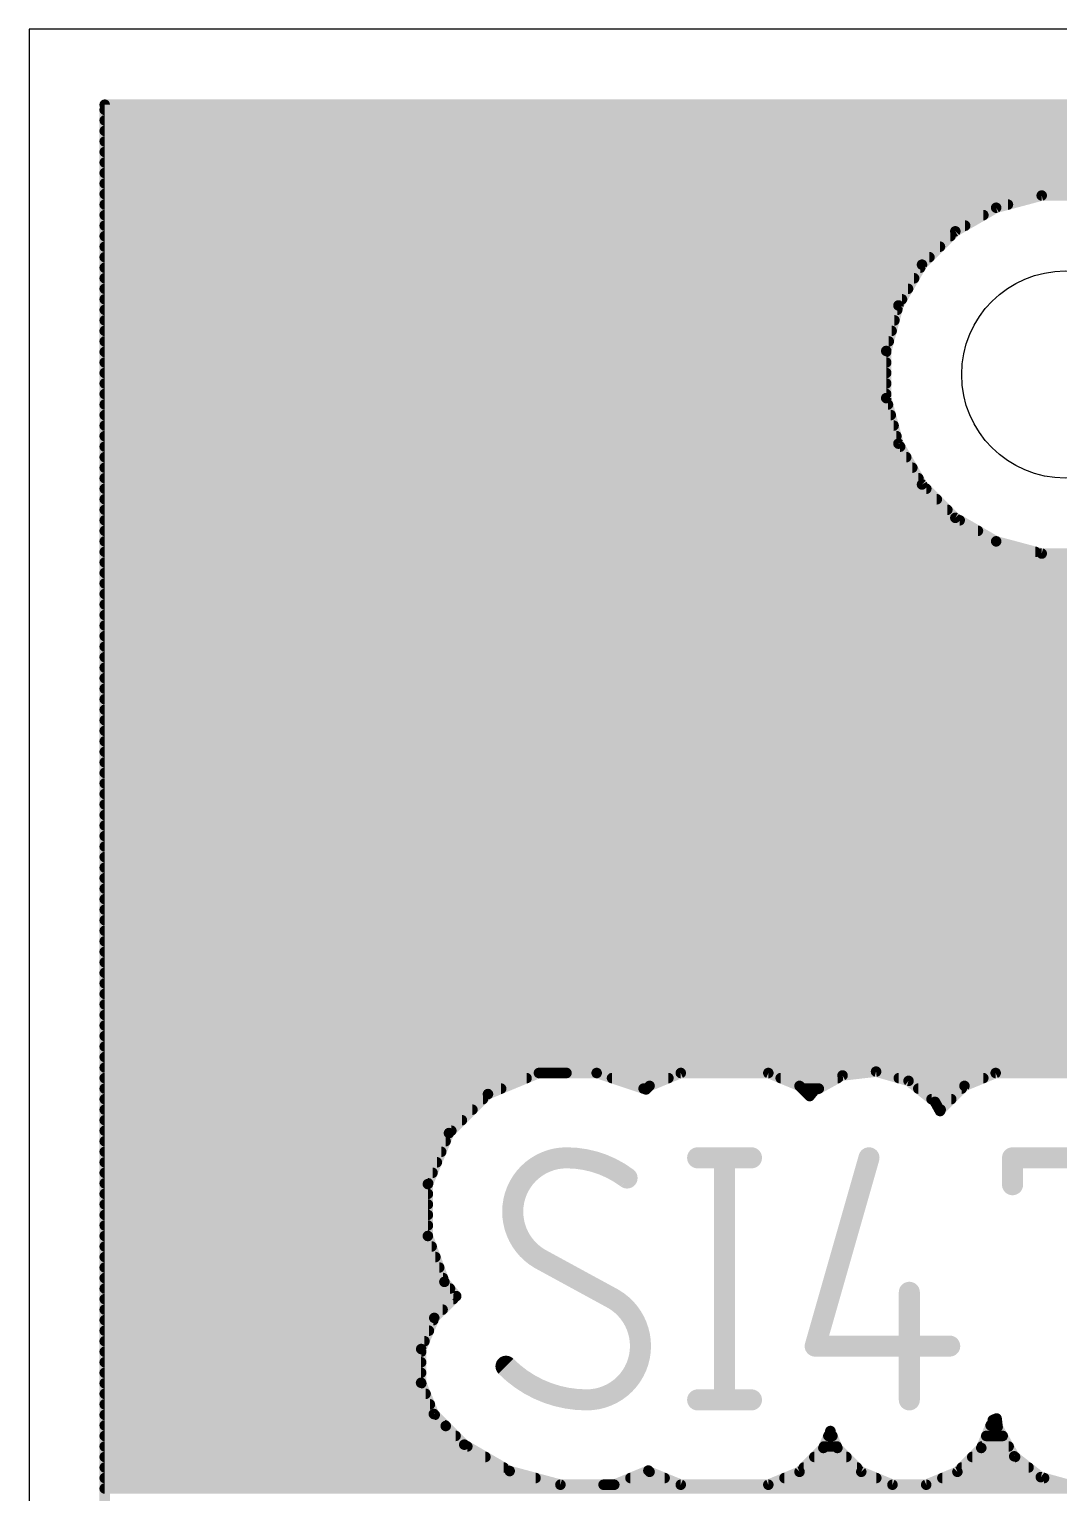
# Model space of a CAD drawing. Extents: x 0 to 75, y 0 to 35.
# Drawn here: x 0 to 14.91, y 13.81 to 35 of the extents above; entities that cross this region are included whole.
import ezdxf

# ---------------------------------------------------------------- set-up
doc = ezdxf.new("R2010")
doc.units = 0
doc.layers.add('1', color=12, linetype='CONTINUOUS')
doc.layers.add('20', color=31, linetype='CONTINUOUS')

msp = doc.modelspace()

# ---------------------------------------------------------------- linework, layer by layer
at = {"layer": '1'}
for points, const_width in [([(1.0922, 1.0922), (1.0922, 33.9078)], 0.1524), ([(1.0922, 33.9078), (73.9078, 33.9078)], 0.1524), ([(1.0922, 33.8328), (73.9078, 33.8328)], 0.1524), ([(1.0922, 33.6804), (73.9078, 33.6804)], 0.1524), ([(1.0922, 33.528), (73.9078, 33.528)], 0.1524), ([(1.0922, 33.3756), (22.5658, 33.3756)], 0.1524), ([(1.0922, 33.2232), (22.331, 33.2232)], 0.1524), ([(1.0922, 33.0708), (22.1786, 33.0708)], 0.1524), ([(1.0922, 32.9184), (22.0826, 32.9184)], 0.1524), ([(1.0922, 32.766), (22.0195, 32.766)], 0.1524), ([(1.0922, 32.6136), (21.9586, 32.6136)], 0.1524), ([(14.6587, 32.5922), (13.9994, 32.4155)], 0.1524), ([(15.3413, 32.5922), (14.6587, 32.5922)], 0.1524), ([(1.0922, 32.4612), (14.1698, 32.4612)], 0.1524), ([(13.9994, 32.4155), (13.4084, 32.0743)], 0.1524), ([(1.0922, 32.3088), (13.8146, 32.3088)], 0.1524), ([(1.0922, 32.1564), (13.5506, 32.1564)], 0.1524), ([(1.0922, 32.004), (13.3381, 32.004)], 0.1524), ([(13.4084, 32.0743), (12.9257, 31.5916)], 0.1524), ([(1.0922, 31.8516), (13.1857, 31.8516)], 0.1524), ([(1.0922, 31.6992), (13.0333, 31.6992)], 0.1524), ([(1.0922, 31.5468), (12.8998, 31.5468)], 0.1524), ([(12.9257, 31.5916), (12.5845, 31.0006)], 0.1524), ([(1.0922, 31.3944), (12.8118, 31.3944)], 0.1524), ([(1.0922, 31.242), (12.7239, 31.242)], 0.1524), ([(1.0922, 31.0896), (12.6359, 31.0896)], 0.1524), ([(1.0922, 30.9372), (12.5675, 30.9372)], 0.1524), ([(12.5845, 31.0006), (12.4078, 30.3413)], 0.1524), ([(1.0922, 30.7848), (12.5266, 30.7848)], 0.1524), ([(1.0922, 30.6324), (12.4858, 30.6324)], 0.1524), ([(1.0922, 30.48), (12.445, 30.48)], 0.1524), ([(1.0922, 30.3276), (12.4078, 30.3276)], 0.1524), ([(12.4078, 30.3413), (12.4078, 29.6587)], 0.1524), ([(1.0922, 30.1752), (12.4078, 30.1752)], 0.1524), ([(1.0922, 30.0228), (12.4078, 30.0228)], 0.1524), ([(1.0922, 29.8704), (12.4078, 29.8704)], 0.1524), ([(1.0922, 29.718), (12.4078, 29.718)], 0.1524), ([(12.4078, 29.6587), (12.5845, 28.9994)], 0.1524), ([(1.0922, 29.5656), (12.4328, 29.5656)], 0.1524), ([(1.0922, 29.4132), (12.4736, 29.4132)], 0.1524), ([(1.0922, 29.2608), (12.5144, 29.2608)], 0.1524), ([(1.0922, 29.1084), (12.5553, 29.1084)], 0.1524), ([(12.5845, 28.9994), (12.9257, 28.4084)], 0.1524), ([(1.0922, 28.956), (12.6095, 28.956)], 0.1524), ([(1.0922, 28.8036), (12.6975, 28.8036)], 0.1524), ([(1.0922, 28.6512), (12.7855, 28.6512)], 0.1524), ([(1.0922, 28.4988), (12.8735, 28.4988)], 0.1524), ([(1.0922, 28.3464), (12.9877, 28.3464)], 0.1524), ([(12.9257, 28.4084), (13.4084, 27.9257)], 0.1524), ([(1.0922, 28.194), (13.1401, 28.194)], 0.1524), ([(1.0922, 28.0416), (13.2925, 28.0416)], 0.1524), ([(13.4084, 27.9257), (13.9994, 27.5845)], 0.1524), ([(1.0922, 27.8892), (13.4716, 27.8892)], 0.1524), ([(1.0922, 27.7368), (13.7356, 27.7368)], 0.1524), ([(1.0922, 27.5844), (13.9996, 27.5844)], 0.1524), ([(13.9994, 27.5845), (14.6587, 27.4078)], 0.1524), ([(1.0922, 27.432), (14.5684, 27.432)], 0.1524), ([(1.0922, 27.2796), (21.6351, 27.2796)], 0.1524), ([(14.6587, 27.4078), (15.3413, 27.4078)], 0.1524), ([(1.0922, 27.1272), (21.6038, 27.1272)], 0.1524), ([(1.0922, 26.9748), (21.6038, 26.9748)], 0.1524), ([(1.0922, 26.8224), (21.6038, 26.8224)], 0.1524), ([(1.0922, 26.67), (21.6038, 26.67)], 0.1524), ([(1.0922, 26.5176), (21.6038, 26.5176)], 0.1524), ([(1.0922, 26.3652), (21.6038, 26.3652)], 0.1524), ([(1.0922, 26.2128), (21.6038, 26.2128)], 0.1524), ([(1.0922, 26.0604), (21.6038, 26.0604)], 0.1524), ([(1.0922, 25.908), (21.6038, 25.908)], 0.1524), ([(1.0922, 25.7556), (21.6038, 25.7556)], 0.1524), ([(1.0922, 25.6032), (21.6038, 25.6032)], 0.1524), ([(1.0922, 25.4508), (21.6038, 25.4508)], 0.1524), ([(1.0922, 25.2984), (21.6038, 25.2984)], 0.1524), ([(1.0922, 25.146), (21.6162, 25.146)], 0.1524), ([(1.0922, 24.9936), (21.6793, 24.9936)], 0.1524), ([(1.0922, 24.8412), (21.7425, 24.8412)], 0.1524), ([(1.0922, 24.6888), (21.7217, 24.6888)], 0.1524), ([(1.0922, 24.5364), (21.6586, 24.5364)], 0.1524), ([(1.0922, 24.384), (21.6038, 24.384)], 0.1524), ([(1.0922, 24.2316), (21.6038, 24.2316)], 0.1524), ([(1.0922, 24.0792), (21.6038, 24.0792)], 0.1524), ([(1.0922, 23.9268), (21.6038, 23.9268)], 0.1524), ([(1.0922, 23.7744), (21.6038, 23.7744)], 0.1524), ([(1.0922, 23.622), (21.6038, 23.622)], 0.1524), ([(1.0922, 23.4696), (21.6038, 23.4696)], 0.1524), ([(1.0922, 23.3172), (21.6038, 23.3172)], 0.1524), ([(1.0922, 23.1648), (21.6038, 23.1648)], 0.1524), ([(1.0922, 23.0124), (21.6038, 23.0124)], 0.1524), ([(1.0922, 22.86), (21.6038, 22.86)], 0.1524), ([(1.0922, 22.7076), (21.6038, 22.7076)], 0.1524), ([(1.0922, 22.5552), (21.6038, 22.5552)], 0.1524), ([(1.0922, 22.4028), (21.6038, 22.4028)], 0.1524), ([(1.0922, 22.2504), (21.6558, 22.2504)], 0.1524), ([(1.0922, 22.098), (21.7189, 22.098)], 0.1524), ([(1.0922, 21.9456), (21.8024, 21.9456)], 0.1524), ([(1.0922, 21.7932), (21.9548, 21.7932)], 0.1524), ([(1.0922, 21.6408), (22.1593, 21.6408)], 0.1524), ([(1.0922, 21.4884), (22.6247, 21.4884)], 0.1524), ([(1.0922, 21.336), (22.6879, 21.336)], 0.1524), ([(1.0922, 21.1836), (22.751, 21.1836)], 0.1524), ([(1.0922, 21.0312), (22.8721, 21.0312)], 0.1524), ([(1.0922, 20.8788), (23.0245, 20.8788)], 0.1524), ([(1.0922, 20.7264), (23.1769, 20.7264)], 0.1524), ([(1.0922, 20.574), (23.3293, 20.574)], 0.1524), ([(1.0922, 20.4216), (23.4817, 20.4216)], 0.1524), ([(1.0922, 20.2692), (23.6341, 20.2692)], 0.1524), ([(1.0922, 20.1168), (23.7865, 20.1168)], 0.1524), ([(1.0922, 19.9644), (23.9389, 19.9644)], 0.1524), ([(7.3794, 19.8862), (6.6415, 19.5806)], 0.1524), ([(7.5343, 19.8862), (7.3794, 19.8862)], 0.1524), ([(7.3794, 19.8862), (7.3794, 19.8862)], 0.1524), ([(7.7787, 19.8862), (7.5343, 19.8862)], 0.1524), ([(7.5343, 19.8862), (7.5343, 19.8862)], 0.1524), ([(8.2151, 19.8862), (7.7787, 19.8862)], 0.1524), ([(8.9301, 19.6479), (8.2151, 19.8862)], 0.1524), ([(8.2151, 19.8862), (8.2151, 19.8862)], 0.1524), ([(9.433, 19.8862), (8.9814, 19.6992)], 0.1524), ([(10.7007, 19.8862), (9.433, 19.8862)], 0.1524), ([(11.1522, 19.6992), (10.7007, 19.8862)], 0.1524), ([(11.775, 19.8503), (11.3478, 19.6129)], 0.1524), ([(12.2606, 19.9061), (11.775, 19.8503)], 0.1524), ([(12.7306, 19.7718), (12.2606, 19.9061)], 0.1524), ([(13.9923, 19.8862), (13.5407, 19.6992)], 0.1524), ([(16.1091, 19.8862), (13.9923, 19.8862)], 0.1524), ([(1.0922, 19.812), (7.2003, 19.812)], 0.1524), ([(1.0922, 19.6596), (6.8323, 19.6596)], 0.1524), ([(8.4377, 19.812), (9.2538, 19.812)], 0.1524), ([(8.8949, 19.6596), (8.9419, 19.6596)], 0.1524), ([(8.9814, 19.6992), (8.9301, 19.6479)], 0.1524), ([(10.8798, 19.812), (11.7062, 19.812)], 0.1524), ([(11.2994, 19.552), (11.1522, 19.6992)], 0.1524), ([(11.1918, 19.6596), (11.4318, 19.6596)], 0.1524), ([(12.5898, 19.812), (13.8131, 19.812)], 0.1524), ([(13.1134, 19.4679), (12.7306, 19.7718)], 0.1524), ([(12.8719, 19.6596), (13.5012, 19.6596)], 0.1524), ([(13.5407, 19.6992), (13.1951, 19.3535)], 0.1524), ([(1.0922, 19.5072), (6.5682, 19.5072)], 0.1524), ([(6.6415, 19.5806), (6.0768, 19.0158)], 0.1524), ([(6.6415, 19.5806), (6.6415, 19.5806)], 0.1524), ([(11.3478, 19.6129), (11.2994, 19.552)], 0.1524), ([(13.0639, 19.5072), (13.3488, 19.5072)], 0.1524), ([(13.1873, 19.3348), (13.1134, 19.4679)], 0.1524), ([(1.0922, 19.3548), (6.4158, 19.3548)], 0.1524), ([(13.1762, 19.3548), (13.1964, 19.3548)], 0.1524), ([(13.1951, 19.3535), (13.1873, 19.3348)], 0.1524), ([(1.0922, 19.2024), (6.2634, 19.2024)], 0.1524), ([(1.0922, 19.05), (6.111, 19.05)], 0.1524), ([(6.0768, 19.0158), (5.7712, 18.278)], 0.1524), ([(6.0768, 19.0158), (6.0768, 19.0158)], 0.1524), ([(1.0922, 18.8976), (6.0278, 18.8976)], 0.1524), ([(1.0922, 18.7452), (5.9647, 18.7452)], 0.1524), ([(1.0922, 18.5928), (5.9016, 18.5928)], 0.1524), ([(9.6774, 18.6576), (10.4563, 18.6576)], 0.3048), ([(10.0668, 18.6576), (10.0668, 15.1524)], 0.3048), ([(12.1581, 18.6576), (11.3792, 15.9313)], 0.3048), ([(14.2367, 18.2681), (14.2367, 18.6576)], 0.3048), ([(14.2367, 18.6576), (16.184, 18.6576)], 0.3048), ([(1.0922, 18.4404), (5.8384, 18.4404)], 0.1524), ([(1.0922, 18.288), (5.7753, 18.288)], 0.1524), ([(5.7712, 18.278), (5.7712, 17.5256)], 0.1524), ([(1.0922, 18.1356), (5.7712, 18.1356)], 0.1524), ([(1.0922, 17.9832), (5.7712, 17.9832)], 0.1524), ([(1.0922, 17.8308), (5.7712, 17.8308)], 0.1524), ([(1.0922, 17.6784), (5.7712, 17.6784)], 0.1524), ([(1.0922, 17.526), (5.7712, 17.526)], 0.1524), ([(5.7712, 17.5256), (6.0107, 16.8614)], 0.1524), ([(1.0922, 17.3736), (5.826, 17.3736)], 0.1524), ([(1.0922, 17.2212), (5.8809, 17.2212)], 0.1524), ([(8.4603, 16.6129), (7.3892, 17.1971)], 0.3048), ([(1.0922, 17.0688), (5.9359, 17.0688)], 0.1524), ([(1.0922, 16.9164), (5.9909, 16.9164)], 0.1524), ([(1.0922, 16.764), (6.0915, 16.764)], 0.1524), ([(6.0107, 16.8614), (6.0107, 16.8614)], 0.1524), ([(6.0107, 16.8614), (6.1819, 16.655)], 0.1524), ([(12.7423, 16.7103), (12.7423, 15.1524)], 0.3048), ([(1.0922, 16.6116), (6.1381, 16.6116)], 0.1524), ([(1.0922, 16.4592), (5.9844, 16.4592)], 0.1524), ([(6.1819, 16.655), (5.8638, 16.3395)], 0.1524), ([(1.0922, 16.3068), (5.85, 16.3068)], 0.1524), ([(5.8638, 16.3395), (5.6748, 15.8887)], 0.1524), ([(1.0922, 16.1544), (5.7862, 16.1544)], 0.1524), ([(1.0922, 16.002), (5.7223, 16.002)], 0.1524), ([(1.0922, 15.8496), (5.6747, 15.8496)], 0.1524), ([(5.6748, 15.8887), (5.6728, 15.4)], 0.1524), ([(11.3792, 15.9313), (13.3265, 15.9313)], 0.3048), ([(1.0922, 15.6972), (5.674, 15.6972)], 0.1524), ([(1.0922, 15.5448), (5.6734, 15.5448)], 0.1524), ([(5.6728, 15.4), (5.8579, 14.9476)], 0.1524), ([(1.0922, 15.3924), (5.6759, 15.3924)], 0.1524), ([(1.0922, 15.24), (5.7383, 15.24)], 0.1524), ([(9.6774, 15.1524), (10.4563, 15.1524)], 0.3048), ([(1.0922, 15.0876), (5.8007, 15.0876)], 0.1524), ([(1.0922, 14.9352), (5.8703, 14.9352)], 0.1524), ([(1.0922, 14.7828), (6.0214, 14.7828)], 0.1524), ([(5.8579, 14.9476), (6.03, 14.7741)], 0.1524), ([(6.03, 14.7741), (6.2979, 14.504)], 0.1524), ([(13.7838, 14.4565), (13.9511, 14.8602)], 0.1524), ([(13.919, 14.7828), (14.0178, 14.7828)], 0.1524), ([(13.9511, 14.8602), (14.0055, 14.8828)], 0.1524), ([(14.0055, 14.8828), (14.0205, 14.7606)], 0.1524), ([(14.0205, 14.7606), (14.261, 14.3351)], 0.1524), ([(1.0922, 14.6304), (6.1725, 14.6304)], 0.1524), ([(11.4978, 14.4565), (11.5993, 14.7014)], 0.1524), ([(11.5699, 14.6304), (11.6287, 14.6304)], 0.1524), ([(11.5993, 14.7014), (11.7007, 14.4565)], 0.1524), ([(13.8559, 14.6304), (14.0941, 14.6304)], 0.1524), ([(1.0922, 14.478), (6.3426, 14.478)], 0.1524), ([(6.2979, 14.504), (6.2979, 14.504)], 0.1524), ([(6.2979, 14.504), (6.9557, 14.1217)], 0.1524), ([(11.1522, 14.1108), (11.4978, 14.4565)], 0.1524), ([(11.5068, 14.478), (11.6918, 14.478)], 0.1524), ([(11.7007, 14.4565), (12.0463, 14.1108)], 0.1524), ([(13.4382, 14.1108), (13.7838, 14.4565)], 0.1524), ([(13.7928, 14.478), (14.1802, 14.478)], 0.1524), ([(14.261, 14.3351), (14.646, 14.034)], 0.1524), ([(1.0922, 14.3256), (6.6049, 14.3256)], 0.1524), ([(1.0922, 14.1732), (6.8672, 14.1732)], 0.1524), ([(8.4701, 13.9238), (8.9639, 14.1283)], 0.1524), ([(8.9639, 14.1283), (8.9814, 14.1108)], 0.1524), ([(11.2146, 14.1732), (11.984, 14.1732)], 0.1524), ([(11.367, 14.3256), (11.8316, 14.3256)], 0.1524), ([(13.5006, 14.1732), (14.468, 14.1732)], 0.1524), ([(13.653, 14.3256), (14.2732, 14.3256)], 0.1524), ([(1.0922, 14.0208), (7.3304, 14.0208)], 0.1524), ([(6.9557, 14.1217), (6.9557, 14.1217)], 0.1524), ([(6.9557, 14.1217), (7.6904, 13.9238)], 0.1524), ([(7.6904, 13.9238), (8.3152, 13.9238)], 0.1524), ([(8.3152, 13.9238), (8.4701, 13.9238)], 0.1524), ([(8.4701, 13.9238), (8.4701, 13.9238)], 0.1524), ([(8.7043, 14.0208), (9.1988, 14.0208)], 0.1524), ([(8.9814, 14.1108), (9.433, 13.9238)], 0.1524), ([(9.433, 13.9238), (10.7007, 13.9238)], 0.1524), ([(10.7007, 13.9238), (11.1522, 14.1108)], 0.1524), ([(10.9348, 14.0208), (12.2637, 14.0208)], 0.1524), ([(12.0463, 14.1108), (12.4979, 13.9238)], 0.1524), ([(12.4979, 13.9238), (12.9867, 13.9238)], 0.1524), ([(12.9867, 13.9238), (13.4382, 14.1108)], 0.1524), ([(13.2208, 14.0208), (14.6936, 14.0208)], 0.1524), ([(14.646, 14.034), (15.117, 13.9032)], 0.1524), ([(1.0922, 13.8684), (24.8479, 13.8684)], 0.1524)]:
    msp.add_lwpolyline(points, dxfattribs=dict(at, const_width=const_width))
for points, const_width in [([(1.1303, 33.9078, 1), (1.0541, 33.9078)], 0.0762), ([(1.0922, 33.9459, 1), (1.0922, 33.8697)], 0.0762), ([(1.0922, 33.8709, 1), (1.0922, 33.7947)], 0.0762), ([(1.0922, 33.7185, 1), (1.0922, 33.6423)], 0.0762), ([(1.0922, 33.5661, 1), (1.0922, 33.4899)], 0.0762), ([(1.0922, 33.4137, 1), (1.0922, 33.3375)], 0.0762), ([(1.0922, 33.2613, 1), (1.0922, 33.1851)], 0.0762), ([(1.0922, 33.1089, 1), (1.0922, 33.0327)], 0.0762), ([(1.0922, 32.9565, 1), (1.0922, 32.8803)], 0.0762), ([(1.0922, 32.8041, 1), (1.0922, 32.7279)], 0.0762), ([(1.0922, 32.6517, 1), (1.0922, 32.5755)], 0.0762), ([(14.6587, 32.6303, 1), (14.6587, 32.5541)], 0.0762), ([(14.6686, 32.5554, 1), (14.6489, 32.629)], 0.0762), ([(1.0922, 32.4993, 1), (1.0922, 32.4231)], 0.0762), ([(13.9896, 32.4523, 1), (14.0093, 32.3787)], 0.0762), ([(14.0185, 32.3825, 1), (13.9804, 32.4485)], 0.0762), ([(14.1698, 32.4231, 1), (14.1698, 32.4993)], 0.0762), ([(1.0922, 32.3469, 1), (1.0922, 32.2707)], 0.0762), ([(1.0922, 32.1945, 1), (1.0922, 32.1183)], 0.0762), ([(13.5506, 32.1183, 1), (13.5506, 32.1945)], 0.0762), ([(13.8146, 32.2707, 1), (13.8146, 32.3469)], 0.0762), ([(1.0922, 32.0421, 1), (1.0922, 31.9659)], 0.0762), ([(13.3381, 31.9659, 1), (13.3381, 32.0421)], 0.0762), ([(13.3893, 32.1073, 1), (13.4274, 32.0413)], 0.0762), ([(13.4353, 32.0473, 1), (13.3814, 32.1012)], 0.0762), ([(1.0922, 31.8897, 1), (1.0922, 31.8135)], 0.0762), ([(13.1857, 31.8135, 1), (13.1857, 31.8897)], 0.0762), ([(1.0922, 31.7373, 1), (1.0922, 31.6611)], 0.0762), ([(1.0922, 31.5849, 1), (1.0922, 31.5087)], 0.0762), ([(12.8988, 31.6186, 1), (12.9527, 31.5647)], 0.0762), ([(12.9587, 31.5726, 1), (12.8927, 31.6107)], 0.0762), ([(12.8998, 31.5087, 1), (12.8998, 31.5849)], 0.0762), ([(13.0333, 31.6611, 1), (13.0333, 31.7373)], 0.0762), ([(1.0922, 31.4325, 1), (1.0922, 31.3563)], 0.0762), ([(12.8118, 31.3563, 1), (12.8118, 31.4325)], 0.0762), ([(1.0922, 31.2801, 1), (1.0922, 31.2039)], 0.0762), ([(1.0922, 31.1277, 1), (1.0922, 31.0515)], 0.0762), ([(12.6359, 31.0515, 1), (12.6359, 31.1277)], 0.0762), ([(12.7239, 31.2039, 1), (12.7239, 31.2801)], 0.0762), ([(1.0922, 30.9753, 1), (1.0922, 30.8991)], 0.0762), ([(12.5515, 31.0196, 1), (12.6174, 30.9815)], 0.0762), ([(12.6213, 30.9907, 1), (12.5477, 31.0104)], 0.0762), ([(12.5675, 30.8991, 1), (12.5675, 30.9753)], 0.0762), ([(1.0922, 30.8229, 1), (1.0922, 30.7467)], 0.0762), ([(12.5266, 30.7467, 1), (12.5266, 30.8229)], 0.0762), ([(1.0922, 30.6705, 1), (1.0922, 30.5943)], 0.0762), ([(1.0922, 30.5181, 1), (1.0922, 30.4419)], 0.0762), ([(12.445, 30.4419, 1), (12.445, 30.5181)], 0.0762), ([(12.4858, 30.5943, 1), (12.4858, 30.6705)], 0.0762), ([(1.0922, 30.3657, 1), (1.0922, 30.2895)], 0.0762), ([(12.4459, 30.3413, 1), (12.3697, 30.3413)], 0.0762), ([(12.371, 30.3511, 1), (12.4446, 30.3314)], 0.0762), ([(12.4078, 30.2895, 1), (12.4078, 30.3657)], 0.0762), ([(1.0922, 30.2133, 1), (1.0922, 30.1371)], 0.0762), ([(1.0922, 30.0609, 1), (1.0922, 29.9847)], 0.0762), ([(12.4078, 30.1371, 1), (12.4078, 30.2133)], 0.0762), ([(12.4078, 29.9847, 1), (12.4078, 30.0609)], 0.0762), ([(1.0922, 29.9085, 1), (1.0922, 29.8323)], 0.0762), ([(12.4078, 29.8323, 1), (12.4078, 29.9085)], 0.0762), ([(1.0922, 29.7561, 1), (1.0922, 29.6799)], 0.0762), ([(12.4446, 29.6686, 1), (12.371, 29.6489)], 0.0762), ([(12.3697, 29.6587, 1), (12.4459, 29.6587)], 0.0762), ([(12.4078, 29.6799, 1), (12.4078, 29.7561)], 0.0762), ([(1.0922, 29.6037, 1), (1.0922, 29.5275)], 0.0762), ([(1.0922, 29.4513, 1), (1.0922, 29.3751)], 0.0762), ([(12.4328, 29.5275, 1), (12.4328, 29.6037)], 0.0762), ([(12.4736, 29.3751, 1), (12.4736, 29.4513)], 0.0762), ([(1.0922, 29.2989, 1), (1.0922, 29.2227)], 0.0762), ([(12.5144, 29.2227, 1), (12.5144, 29.2989)], 0.0762), ([(1.0922, 29.1465, 1), (1.0922, 29.0703)], 0.0762), ([(12.6174, 29.0185, 1), (12.5515, 28.9804)], 0.0762), ([(12.5477, 28.9896, 1), (12.6213, 29.0093)], 0.0762), ([(12.5553, 29.0703, 1), (12.5553, 29.1465)], 0.0762), ([(1.0922, 28.9941, 1), (1.0922, 28.9179)], 0.0762), ([(1.0922, 28.8417, 1), (1.0922, 28.7655)], 0.0762), ([(12.6095, 28.9179, 1), (12.6095, 28.9941)], 0.0762), ([(12.6975, 28.7655, 1), (12.6975, 28.8417)], 0.0762), ([(1.0922, 28.6893, 1), (1.0922, 28.6131)], 0.0762), ([(12.7855, 28.6131, 1), (12.7855, 28.6893)], 0.0762), ([(1.0922, 28.5369, 1), (1.0922, 28.4607)], 0.0762), ([(1.0922, 28.3845, 1), (1.0922, 28.3083)], 0.0762), ([(12.8735, 28.4607, 1), (12.8735, 28.5369)], 0.0762), ([(12.9527, 28.4353, 1), (12.8988, 28.3814)], 0.0762), ([(12.8927, 28.3893, 1), (12.9587, 28.4274)], 0.0762), ([(12.9877, 28.3083, 1), (12.9877, 28.3845)], 0.0762), ([(1.0922, 28.2321, 1), (1.0922, 28.1559)], 0.0762), ([(13.1401, 28.1559, 1), (13.1401, 28.2321)], 0.0762), ([(1.0922, 28.0797, 1), (1.0922, 28.0035)], 0.0762), ([(13.2925, 28.0035, 1), (13.2925, 28.0797)], 0.0762), ([(13.4274, 27.9587, 1), (13.3893, 27.8927)], 0.0762), ([(13.3814, 27.8988, 1), (13.4353, 27.9527)], 0.0762), ([(1.0922, 27.9273, 1), (1.0922, 27.8511)], 0.0762), ([(1.0922, 27.7749, 1), (1.0922, 27.6987)], 0.0762), ([(13.4716, 27.8511, 1), (13.4716, 27.9273)], 0.0762), ([(13.7356, 27.6987, 1), (13.7356, 27.7749)], 0.0762), ([(1.0922, 27.6225, 1), (1.0922, 27.5463)], 0.0762), ([(14.0093, 27.6213, 1), (13.9896, 27.5477)], 0.0762), ([(13.9804, 27.5515, 1), (14.0185, 27.6174)], 0.0762), ([(13.9996, 27.5463, 1), (13.9996, 27.6225)], 0.0762), ([(1.0922, 27.4701, 1), (1.0922, 27.3939)], 0.0762), ([(1.0922, 27.3177, 1), (1.0922, 27.2415)], 0.0762), ([(14.5684, 27.3939, 1), (14.5684, 27.4701)], 0.0762), ([(14.6587, 27.4459, 1), (14.6587, 27.3697)], 0.0762), ([(14.6489, 27.371, 1), (14.6686, 27.4446)], 0.0762), ([(1.0922, 27.1653, 1), (1.0922, 27.0891)], 0.0762), ([(1.0922, 27.0129, 1), (1.0922, 26.9367)], 0.0762), ([(1.0922, 26.8605, 1), (1.0922, 26.7843)], 0.0762), ([(1.0922, 26.7081, 1), (1.0922, 26.6319)], 0.0762), ([(1.0922, 26.5557, 1), (1.0922, 26.4795)], 0.0762), ([(1.0922, 26.4033, 1), (1.0922, 26.3271)], 0.0762), ([(1.0922, 26.2509, 1), (1.0922, 26.1747)], 0.0762), ([(1.0922, 26.0985, 1), (1.0922, 26.0223)], 0.0762), ([(1.0922, 25.9461, 1), (1.0922, 25.8699)], 0.0762), ([(1.0922, 25.7937, 1), (1.0922, 25.7175)], 0.0762), ([(1.0922, 25.6413, 1), (1.0922, 25.5651)], 0.0762), ([(1.0922, 25.4889, 1), (1.0922, 25.4127)], 0.0762), ([(1.0922, 25.3365, 1), (1.0922, 25.2603)], 0.0762), ([(1.0922, 25.1841, 1), (1.0922, 25.1079)], 0.0762), ([(1.0922, 25.0317, 1), (1.0922, 24.9555)], 0.0762), ([(1.0922, 24.8793, 1), (1.0922, 24.8031)], 0.0762), ([(1.0922, 24.7269, 1), (1.0922, 24.6507)], 0.0762), ([(1.0922, 24.5745, 1), (1.0922, 24.4983)], 0.0762), ([(1.0922, 24.4221, 1), (1.0922, 24.3459)], 0.0762), ([(1.0922, 24.2697, 1), (1.0922, 24.1935)], 0.0762), ([(1.0922, 24.1173, 1), (1.0922, 24.0411)], 0.0762), ([(1.0922, 23.9649, 1), (1.0922, 23.8887)], 0.0762), ([(1.0922, 23.8125, 1), (1.0922, 23.7363)], 0.0762), ([(1.0922, 23.6601, 1), (1.0922, 23.5839)], 0.0762), ([(1.0922, 23.5077, 1), (1.0922, 23.4315)], 0.0762), ([(1.0922, 23.3553, 1), (1.0922, 23.2791)], 0.0762), ([(1.0922, 23.2029, 1), (1.0922, 23.1267)], 0.0762), ([(1.0922, 23.0505, 1), (1.0922, 22.9743)], 0.0762), ([(1.0922, 22.8981, 1), (1.0922, 22.8219)], 0.0762), ([(1.0922, 22.7457, 1), (1.0922, 22.6695)], 0.0762), ([(1.0922, 22.5933, 1), (1.0922, 22.5171)], 0.0762), ([(1.0922, 22.4409, 1), (1.0922, 22.3647)], 0.0762), ([(1.0922, 22.2885, 1), (1.0922, 22.2123)], 0.0762), ([(1.0922, 22.1361, 1), (1.0922, 22.0599)], 0.0762), ([(1.0922, 21.9837, 1), (1.0922, 21.9075)], 0.0762), ([(1.0922, 21.8313, 1), (1.0922, 21.7551)], 0.0762), ([(1.0922, 21.6789, 1), (1.0922, 21.6027)], 0.0762), ([(1.0922, 21.5265, 1), (1.0922, 21.4503)], 0.0762), ([(1.0922, 21.3741, 1), (1.0922, 21.2979)], 0.0762), ([(1.0922, 21.2217, 1), (1.0922, 21.1455)], 0.0762), ([(1.0922, 21.0693, 1), (1.0922, 20.9931)], 0.0762), ([(1.0922, 20.9169, 1), (1.0922, 20.8407)], 0.0762), ([(1.0922, 20.7645, 1), (1.0922, 20.6883)], 0.0762), ([(1.0922, 20.6121, 1), (1.0922, 20.5359)], 0.0762), ([(1.0922, 20.4597, 1), (1.0922, 20.3835)], 0.0762), ([(1.0922, 20.3073, 1), (1.0922, 20.2311)], 0.0762), ([(1.0922, 20.1549, 1), (1.0922, 20.0787)], 0.0762), ([(1.0922, 20.0025, 1), (1.0922, 19.9263)], 0.0762), ([(7.3794, 19.9243, 1), (7.3794, 19.8481)], 0.0762), ([(7.3794, 19.9243, 1), (7.3794, 19.8481)], 0.0762), ([(7.394, 19.851, 1), (7.3648, 19.9214)], 0.0762), ([(7.3794, 19.8481, 1), (7.3794, 19.9243)], 0.0762), ([(7.5343, 19.9243, 1), (7.5343, 19.8481)], 0.0762), ([(7.5074, 19.9131, 1), (7.5613, 19.8593)], 0.0762), ([(7.5613, 19.8593, 1), (7.5074, 19.9131)], 0.0762), ([(7.5343, 19.8481, 1), (7.5343, 19.9243)], 0.0762), ([(7.7787, 19.9243, 1), (7.7787, 19.8481)], 0.0762), ([(7.7787, 19.8481, 1), (7.7787, 19.9243)], 0.0762), ([(8.2271, 19.9223, 1), (8.203, 19.85)], 0.0762), ([(8.2151, 19.9243, 1), (8.2151, 19.8481)], 0.0762), ([(8.2151, 19.8481, 1), (8.2151, 19.9243)], 0.0762), ([(8.2151, 19.8481, 1), (8.2151, 19.9243)], 0.0762), ([(9.433, 19.9243, 1), (9.433, 19.8481)], 0.0762), ([(9.4475, 19.851, 1), (9.4184, 19.9214)], 0.0762), ([(10.7152, 19.9214, 1), (10.6861, 19.851)], 0.0762), ([(10.7007, 19.8481, 1), (10.7007, 19.9243)], 0.0762), ([(11.7707, 19.8881, 1), (11.7794, 19.8124)], 0.0762), ([(11.7935, 19.817, 1), (11.7565, 19.8836)], 0.0762), ([(12.2711, 19.9427, 1), (12.2502, 19.8694)], 0.0762), ([(12.265, 19.8682, 1), (12.2563, 19.9439)], 0.0762), ([(13.9923, 19.9243, 1), (13.9923, 19.8481)], 0.0762), ([(14.0068, 19.851, 1), (13.9777, 19.9214)], 0.0762), ([(1.0922, 19.8501, 1), (1.0922, 19.7739)], 0.0762), ([(1.0922, 19.6977, 1), (1.0922, 19.6215)], 0.0762), ([(6.8323, 19.6215, 1), (6.8323, 19.6977)], 0.0762), ([(7.2003, 19.7739, 1), (7.2003, 19.8501)], 0.0762), ([(8.4377, 19.8501, 1), (8.4377, 19.7739)], 0.0762), ([(8.8949, 19.6977, 1), (8.8949, 19.6215)], 0.0762), ([(8.9032, 19.6748, 1), (8.957, 19.6209)], 0.0762), ([(8.9181, 19.6117, 1), (8.9422, 19.684)], 0.0762), ([(8.9419, 19.6215, 1), (8.9419, 19.6977)], 0.0762), ([(8.9668, 19.7344, 1), (8.996, 19.664)], 0.0762), ([(9.0083, 19.6722, 1), (8.9545, 19.7261)], 0.0762), ([(9.2538, 19.7739, 1), (9.2538, 19.8501)], 0.0762), ([(10.8798, 19.8501, 1), (10.8798, 19.7739)], 0.0762), ([(11.1792, 19.7261, 1), (11.1253, 19.6722)], 0.0762), ([(11.1376, 19.664, 1), (11.1668, 19.7344)], 0.0762), ([(11.1918, 19.6977, 1), (11.1918, 19.6215)], 0.0762), ([(11.4318, 19.6215, 1), (11.4318, 19.6977)], 0.0762), ([(11.7062, 19.7739, 1), (11.7062, 19.8501)], 0.0762), ([(12.5898, 19.8501, 1), (12.5898, 19.7739)], 0.0762), ([(12.7543, 19.8016, 1), (12.7069, 19.7419)], 0.0762), ([(12.7201, 19.7352, 1), (12.741, 19.8084)], 0.0762), ([(12.8719, 19.6977, 1), (12.8719, 19.6215)], 0.0762), ([(13.5012, 19.6215, 1), (13.5012, 19.6977)], 0.0762), ([(13.5261, 19.7344, 1), (13.5553, 19.664)], 0.0762), ([(13.5676, 19.6722, 1), (13.5138, 19.7261)], 0.0762), ([(13.8131, 19.7739, 1), (13.8131, 19.8501)], 0.0762), ([(1.0922, 19.5453, 1), (1.0922, 19.4691)], 0.0762), ([(6.5682, 19.4691, 1), (6.5682, 19.5453)], 0.0762), ([(6.6415, 19.6187, 1), (6.6415, 19.5425)], 0.0762), ([(6.6269, 19.6158, 1), (6.6561, 19.5454)], 0.0762), ([(6.6685, 19.5536, 1), (6.6146, 19.6075)], 0.0762), ([(6.6415, 19.5425, 1), (6.6415, 19.6187)], 0.0762), ([(11.2696, 19.5757, 1), (11.3293, 19.5283)], 0.0762), ([(11.2725, 19.525, 1), (11.3264, 19.5789)], 0.0762), ([(11.3293, 19.6462, 1), (11.3663, 19.5796)], 0.0762), ([(11.3776, 19.5892, 1), (11.3179, 19.6366)], 0.0762), ([(13.0639, 19.5453, 1), (13.0639, 19.4691)], 0.0762), ([(13.1467, 19.4864, 1), (13.0801, 19.4494)], 0.0762), ([(13.0897, 19.4381, 1), (13.1371, 19.4977)], 0.0762), ([(13.3488, 19.4691, 1), (13.3488, 19.5453)], 0.0762), ([(1.0922, 19.3929, 1), (1.0922, 19.3167)], 0.0762), ([(6.4158, 19.3167, 1), (6.4158, 19.3929)], 0.0762), ([(13.1762, 19.3929, 1), (13.1762, 19.3167)], 0.0762), ([(13.1521, 19.3494, 1), (13.2225, 19.3202)], 0.0762), ([(13.154, 19.3163, 1), (13.2206, 19.3533)], 0.0762), ([(13.1682, 19.3805, 1), (13.222, 19.3266)], 0.0762), ([(13.2303, 19.339, 1), (13.1599, 19.3681)], 0.0762), ([(13.1964, 19.3167, 1), (13.1964, 19.3929)], 0.0762), ([(1.0922, 19.2405, 1), (1.0922, 19.1643)], 0.0762), ([(1.0922, 19.0881, 1), (1.0922, 19.0119)], 0.0762), ([(6.1149, 19.0158, 1), (6.0387, 19.0158)], 0.0762), ([(6.0499, 19.0428, 1), (6.1037, 18.9889)], 0.0762), ([(6.112, 19.0013, 1), (6.0416, 19.0304)], 0.0762), ([(6.111, 19.0119, 1), (6.111, 19.0881)], 0.0762), ([(6.2634, 19.1643, 1), (6.2634, 19.2405)], 0.0762), ([(1.0922, 18.9357, 1), (1.0922, 18.8595)], 0.0762), ([(6.0278, 18.8595, 1), (6.0278, 18.9357)], 0.0762), ([(6.0387, 19.0158, 1), (6.1149, 19.0158)], 0.0762), ([(1.0922, 18.7833, 1), (1.0922, 18.7071)], 0.0762), ([(1.0922, 18.6309, 1), (1.0922, 18.5547)], 0.0762), ([(5.9016, 18.5547, 1), (5.9016, 18.6309)], 0.0762), ([(5.9647, 18.7071, 1), (5.9647, 18.7833)], 0.0762), ([(7.7787, 18.6576, 0.4142), (6.9998, 17.8787)], 0.3048), ([(8.655, 18.3655, 0.1623), (7.7787, 18.6576)], 0.3048), ([(7.7787, 18.7338, 1), (7.7787, 18.5814)], 0.1524), ([(7.7787, 18.5814, 1), (7.7787, 18.7338)], 0.1524), ([(9.6774, 18.7338, 1), (9.6774, 18.5814)], 0.1524), ([(10.143, 18.6576, 1), (9.9906, 18.6576)], 0.1524), ([(10.4563, 18.5814, 1), (10.4563, 18.7338)], 0.1524), ([(12.2313, 18.6367, 1), (12.0848, 18.6785)], 0.1524), ([(14.3129, 18.6576, 1), (14.1605, 18.6576)], 0.1524), ([(14.2367, 18.7338, 1), (14.2367, 18.5814)], 0.1524), ([(1.0922, 18.4785, 1), (1.0922, 18.4023)], 0.0762), ([(5.8384, 18.4023, 1), (5.8384, 18.4785)], 0.0762), ([(8.6093, 18.3045, 1), (8.7007, 18.4265)], 0.1524), ([(1.0922, 18.3261, 1), (1.0922, 18.2499)], 0.0762), ([(5.8093, 18.278, 1), (5.7331, 18.278)], 0.0762), ([(5.736, 18.2926, 1), (5.8064, 18.2634)], 0.0762), ([(5.7753, 18.2499, 1), (5.7753, 18.3261)], 0.0762), ([(14.1605, 18.2681, 1), (14.3129, 18.2681)], 0.1524), ([(1.0922, 18.1737, 1), (1.0922, 18.0975)], 0.0762), ([(1.0922, 18.0213, 1), (1.0922, 17.9451)], 0.0762), ([(5.7712, 18.0975, 1), (5.7712, 18.1737)], 0.0762), ([(5.7712, 17.9451, 1), (5.7712, 18.0213)], 0.0762), ([(6.9998, 17.8787, 0.2656), (7.3892, 17.1971)], 0.3048), ([(7.076, 17.8787, 1), (6.9236, 17.8787)], 0.1524), ([(1.0922, 17.8689, 1), (1.0922, 17.7927)], 0.0762), ([(5.7712, 17.7927, 1), (5.7712, 17.8689)], 0.0762), ([(6.9236, 17.8787, 1), (7.076, 17.8787)], 0.1524), ([(1.0922, 17.7165, 1), (1.0922, 17.6403)], 0.0762), ([(1.0922, 17.5641, 1), (1.0922, 17.4879)], 0.0762), ([(5.807, 17.5385, 1), (5.7353, 17.5127)], 0.0762), ([(5.7712, 17.6403, 1), (5.7712, 17.7165)], 0.0762), ([(5.7712, 17.4879, 1), (5.7712, 17.5641)], 0.0762), ([(1.0922, 17.4117, 1), (1.0922, 17.3355)], 0.0762), ([(5.7331, 17.5256, 1), (5.8093, 17.5256)], 0.0762), ([(5.826, 17.3355, 1), (5.826, 17.4117)], 0.0762), ([(1.0922, 17.2593, 1), (1.0922, 17.1831)], 0.0762), ([(5.8809, 17.1831, 1), (5.8809, 17.2593)], 0.0762), ([(7.4257, 17.264, 1), (7.3527, 17.1302)], 0.1524), ([(7.3505, 17.1315, 1), (7.4279, 17.2627)], 0.1524), ([(1.0922, 17.1069, 1), (1.0922, 17.0307)], 0.0762), ([(1.0922, 16.9545, 1), (1.0922, 16.8783)], 0.0762), ([(5.9359, 17.0307, 1), (5.9359, 17.1069)], 0.0762), ([(5.9909, 16.8783, 1), (5.9909, 16.9545)], 0.0762), ([(1.0922, 16.8021, 1), (1.0922, 16.7259)], 0.0762), ([(6.0107, 16.8995, 1), (6.0107, 16.8233)], 0.0762), ([(6.04, 16.8857, 1), (5.9814, 16.8371)], 0.0762), ([(5.9748, 16.8485, 1), (6.0465, 16.8743)], 0.0762), ([(6.0107, 16.8233, 1), (6.0107, 16.8995)], 0.0762), ([(6.0915, 16.7259, 1), (6.0915, 16.8021)], 0.0762), ([(8.8497, 15.9313, 0.2656), (8.4603, 16.6129)], 0.3048), ([(8.499, 16.6785, 1), (8.4216, 16.5473)], 0.1524), ([(8.4238, 16.546, 1), (8.4968, 16.6798)], 0.1524), ([(12.8185, 16.7103, 1), (12.6661, 16.7103)], 0.1524), ([(1.0922, 16.6497, 1), (1.0922, 16.5735)], 0.0762), ([(1.0922, 16.4973, 1), (1.0922, 16.4211)], 0.0762), ([(5.9844, 16.4211, 1), (5.9844, 16.4973)], 0.0762), ([(6.1381, 16.5735, 1), (6.1381, 16.6497)], 0.0762), ([(6.1525, 16.6306, 1), (6.2112, 16.6793)], 0.0762), ([(6.2087, 16.6279, 1), (6.155, 16.682)], 0.0762), ([(1.0922, 16.3449, 1), (1.0922, 16.2687)], 0.0762), ([(5.8369, 16.3666, 1), (5.8906, 16.3125)], 0.0762), ([(5.8989, 16.3248, 1), (5.8286, 16.3543)], 0.0762), ([(5.85, 16.2687, 1), (5.85, 16.3449)], 0.0762), ([(1.0922, 16.1925, 1), (1.0922, 16.1163)], 0.0762), ([(5.7862, 16.1163, 1), (5.7862, 16.1925)], 0.0762), ([(1.0922, 16.0401, 1), (1.0922, 15.9639)], 0.0762), ([(1.0922, 15.8877, 1), (1.0922, 15.8115)], 0.0762), ([(5.7129, 15.8886, 1), (5.6367, 15.8889)], 0.0762), ([(5.6397, 15.9035, 1), (5.71, 15.874)], 0.0762), ([(5.6747, 15.8115, 1), (5.6747, 15.8877)], 0.0762), ([(5.7223, 15.9639, 1), (5.7223, 16.0401)], 0.0762), ([(8.0708, 15.1524, 0.4142), (8.8497, 15.9313)], 0.3048), ([(8.9259, 15.9313, 1), (8.7735, 15.9313)], 0.1524), ([(8.7735, 15.9313, 1), (8.9259, 15.9313)], 0.1524), ([(11.3792, 16.0075, 1), (11.3792, 15.8551)], 0.1524), ([(11.3059, 15.9523, 1), (11.4524, 15.9104)], 0.1524), ([(13.3265, 15.8551, 1), (13.3265, 16.0075)], 0.1524), ([(1.0922, 15.7353, 1), (1.0922, 15.6591)], 0.0762), ([(5.674, 15.6591, 1), (5.674, 15.7353)], 0.0762), ([(6.9024, 15.6392, 0.2), (8.0708, 15.1524)], 0.3048), ([(6.9565, 15.6929, 1), (6.8483, 15.5856)], 0.1524), ([(1.0922, 15.5829, 1), (1.0922, 15.5067)], 0.0762), ([(5.708, 15.4144, 1), (5.6375, 15.3856)], 0.0762), ([(5.6734, 15.5067, 1), (5.6734, 15.5829)], 0.0762), ([(1.0922, 15.4305, 1), (1.0922, 15.3543)], 0.0762), ([(1.0922, 15.2781, 1), (1.0922, 15.2019)], 0.0762), ([(5.6347, 15.4001, 1), (5.7109, 15.3998)], 0.0762), ([(5.6759, 15.3543, 1), (5.6759, 15.4305)], 0.0762), ([(5.7383, 15.2019, 1), (5.7383, 15.2781)], 0.0762), ([(8.0708, 15.2286, 1), (8.0708, 15.0762)], 0.1524), ([(8.0708, 15.0762, 1), (8.0708, 15.2286)], 0.1524), ([(9.6774, 15.2286, 1), (9.6774, 15.0762)], 0.1524), ([(10.4563, 15.0762, 1), (10.4563, 15.2286)], 0.1524), ([(1.0922, 15.1257, 1), (1.0922, 15.0495)], 0.0762), ([(5.8007, 15.0495, 1), (5.8007, 15.1257)], 0.0762), ([(9.9906, 15.1524, 1), (10.143, 15.1524)], 0.1524), ([(12.6661, 15.1524, 1), (12.8185, 15.1524)], 0.1524), ([(1.0922, 14.9733, 1), (1.0922, 14.8971)], 0.0762), ([(1.0922, 14.8209, 1), (1.0922, 14.7447)], 0.0762), ([(5.885, 14.9745, 1), (5.8309, 14.9208)], 0.0762), ([(5.8227, 14.9332, 1), (5.8932, 14.9621)], 0.0762), ([(5.8703, 14.8971, 1), (5.8703, 14.9733)], 0.0762), ([(6.0571, 14.8009, 1), (6.003, 14.7473)], 0.0762), ([(6.003, 14.7473, 1), (6.0571, 14.8009)], 0.0762), ([(6.0214, 14.7447, 1), (6.0214, 14.8209)], 0.0762), ([(13.919, 14.8209, 1), (13.919, 14.7447)], 0.0762), ([(13.9365, 14.8954, 1), (13.9657, 14.825)], 0.0762), ([(13.9863, 14.8456, 1), (13.9159, 14.8748)], 0.0762), ([(14.0434, 14.8874, 1), (13.9677, 14.8782)], 0.0762), ([(14.0537, 14.7794, 1), (13.9873, 14.7419)], 0.0762), ([(14.0201, 14.8476, 1), (13.991, 14.918)], 0.0762), ([(14.0178, 14.7447, 1), (14.0178, 14.8209)], 0.0762), ([(1.0922, 14.6685, 1), (1.0922, 14.5923)], 0.0762), ([(6.1725, 14.5923, 1), (6.1725, 14.6685)], 0.0762), ([(11.5699, 14.6685, 1), (11.5699, 14.5923)], 0.0762), ([(11.6345, 14.7159, 1), (11.5641, 14.6868)], 0.0762), ([(11.6345, 14.6868, 1), (11.5641, 14.7159)], 0.0762), ([(11.6287, 14.5923, 1), (11.6287, 14.6685)], 0.0762), ([(13.8559, 14.6685, 1), (13.8559, 14.5923)], 0.0762), ([(13.9827, 14.756, 1), (14.0583, 14.7652)], 0.0762), ([(14.0941, 14.5923, 1), (14.0941, 14.6685)], 0.0762), ([(1.0922, 14.5161, 1), (1.0922, 14.4399)], 0.0762), ([(6.2979, 14.5421, 1), (6.2979, 14.4659)], 0.0762), ([(6.317, 14.5369, 1), (6.2788, 14.4711)], 0.0762), ([(6.2708, 14.4772, 1), (6.3249, 14.5308)], 0.0762), ([(6.2979, 14.4659, 1), (6.2979, 14.5421)], 0.0762), ([(6.3426, 14.4399, 1), (6.3426, 14.5161)], 0.0762), ([(11.4626, 14.471, 1), (11.533, 14.4419)], 0.0762), ([(11.5068, 14.5161, 1), (11.5068, 14.4399)], 0.0762), ([(11.5248, 14.4295, 1), (11.4709, 14.4834)], 0.0762), ([(11.7277, 14.4834, 1), (11.6738, 14.4295)], 0.0762), ([(11.6655, 14.4419, 1), (11.7359, 14.471)], 0.0762), ([(11.6918, 14.4399, 1), (11.6918, 14.5161)], 0.0762), ([(13.7486, 14.471, 1), (13.819, 14.4419)], 0.0762), ([(13.7928, 14.5161, 1), (13.7928, 14.4399)], 0.0762), ([(13.8108, 14.4295, 1), (13.7569, 14.4834)], 0.0762), ([(14.1802, 14.4399, 1), (14.1802, 14.5161)], 0.0762), ([(14.2845, 14.3651, 1), (14.2375, 14.3051)], 0.0762), ([(1.0922, 14.3637, 1), (1.0922, 14.2875)], 0.0762), ([(1.0922, 14.2113, 1), (1.0922, 14.1351)], 0.0762), ([(6.6049, 14.2875, 1), (6.6049, 14.3637)], 0.0762), ([(6.8672, 14.1351, 1), (6.8672, 14.2113)], 0.0762), ([(8.9909, 14.1553, 1), (8.937, 14.1014)], 0.0762), ([(8.9785, 14.0931, 1), (8.9493, 14.1635)], 0.0762), ([(11.2146, 14.2113, 1), (11.2146, 14.1351)], 0.0762), ([(11.367, 14.3637, 1), (11.367, 14.2875)], 0.0762), ([(11.8316, 14.2875, 1), (11.8316, 14.3637)], 0.0762), ([(11.984, 14.1351, 1), (11.984, 14.2113)], 0.0762), ([(13.5006, 14.2113, 1), (13.5006, 14.1351)], 0.0762), ([(13.653, 14.3637, 1), (13.653, 14.2875)], 0.0762), ([(14.2278, 14.3164, 1), (14.2942, 14.3539)], 0.0762), ([(14.2732, 14.2875, 1), (14.2732, 14.3637)], 0.0762), ([(14.468, 14.1351, 1), (14.468, 14.2113)], 0.0762), ([(1.0922, 14.0589, 1), (1.0922, 13.9827)], 0.0762), ([(6.9557, 14.1598, 1), (6.9557, 14.0836)], 0.0762), ([(6.9657, 14.1585, 1), (6.9458, 14.085)], 0.0762), ([(6.9366, 14.0888, 1), (6.9749, 14.1547)], 0.0762), ([(6.9557, 14.0836, 1), (6.9557, 14.1598)], 0.0762), ([(7.3304, 13.9827, 1), (7.3304, 14.0589)], 0.0762), ([(7.6904, 13.9619, 1), (7.6904, 13.8857)], 0.0762), ([(7.6805, 13.887, 1), (7.7003, 13.9606)], 0.0762), ([(8.3152, 13.9619, 1), (8.3152, 13.8857)], 0.0762), ([(8.3152, 13.8857, 1), (8.3152, 13.9619)], 0.0762), ([(8.4701, 13.9619, 1), (8.4701, 13.8857)], 0.0762), ([(8.4555, 13.959, 1), (8.4847, 13.8886)], 0.0762), ([(8.4701, 13.8857, 1), (8.4701, 13.9619)], 0.0762), ([(8.4701, 13.8857, 1), (8.4701, 13.9619)], 0.0762), ([(8.7043, 14.0589, 1), (8.7043, 13.9827)], 0.0762), ([(8.996, 14.146, 1), (8.9668, 14.0756)], 0.0762), ([(8.9545, 14.0839, 1), (9.0083, 14.1378)], 0.0762), ([(9.1988, 13.9827, 1), (9.1988, 14.0589)], 0.0762), ([(9.433, 13.9619, 1), (9.433, 13.8857)], 0.0762), ([(9.4184, 13.8886, 1), (9.4475, 13.959)], 0.0762), ([(10.6861, 13.959, 1), (10.7152, 13.8886)], 0.0762), ([(10.7007, 13.8857, 1), (10.7007, 13.9619)], 0.0762), ([(10.9348, 14.0589, 1), (10.9348, 13.9827)], 0.0762), ([(11.1253, 14.1378, 1), (11.1792, 14.0839)], 0.0762), ([(11.1668, 14.0756, 1), (11.1376, 14.146)], 0.0762), ([(12.0609, 14.146, 1), (12.0318, 14.0756)], 0.0762), ([(12.0194, 14.0839, 1), (12.0733, 14.1378)], 0.0762), ([(12.2637, 13.9827, 1), (12.2637, 14.0589)], 0.0762), ([(12.4979, 13.9619, 1), (12.4979, 13.8857)], 0.0762), ([(12.4833, 13.8886, 1), (12.5125, 13.959)], 0.0762), ([(12.9721, 13.959, 1), (13.0012, 13.8886)], 0.0762), ([(12.9867, 13.8857, 1), (12.9867, 13.9619)], 0.0762), ([(13.2208, 14.0589, 1), (13.2208, 13.9827)], 0.0762), ([(13.4113, 14.1378, 1), (13.4652, 14.0839)], 0.0762), ([(13.4528, 14.0756, 1), (13.4236, 14.146)], 0.0762), ([(14.6562, 14.0707, 1), (14.6358, 13.9973)], 0.0762), ([(14.6225, 14.004, 1), (14.6695, 14.064)], 0.0762), ([(14.6936, 13.9827, 1), (14.6936, 14.0589)], 0.0762), ([(1.0922, 13.9065, 1), (1.0922, 13.8303)], 0.0762)]:
    msp.add_lwpolyline(points, format="xyb", dxfattribs=dict(at, const_width=const_width))
at = {"layer": '20'}
for p, q in [((75, 35), (0, 35)), ((0, 35), (0, 0))]:
    msp.add_line(p, q, dxfattribs=at)
msp.add_circle((15, 30), 1.5, dxfattribs=at)

doc.saveas('drawing.dxf')
